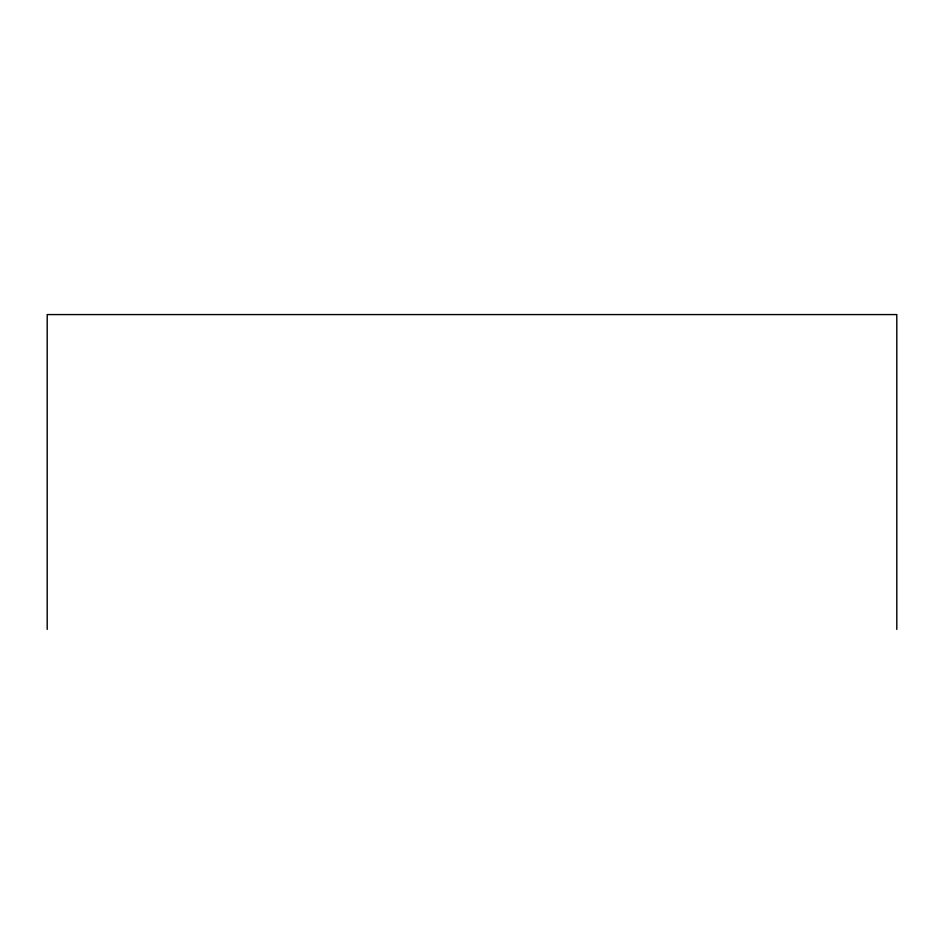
<?xml version="1.0" encoding="UTF-8"?>
<svg xmlns="http://www.w3.org/2000/svg" width="944" height="944" viewBox="0 0 944 944"><rect width="100%" height="100%" fill="white"/><g stroke="black" fill="none" stroke-linecap="round" stroke-linejoin="round"><path stroke-width="1.42" d="M896.8 629.424L896.8 314.576L47.2 314.576L47.2 629.424"/></g></svg>
